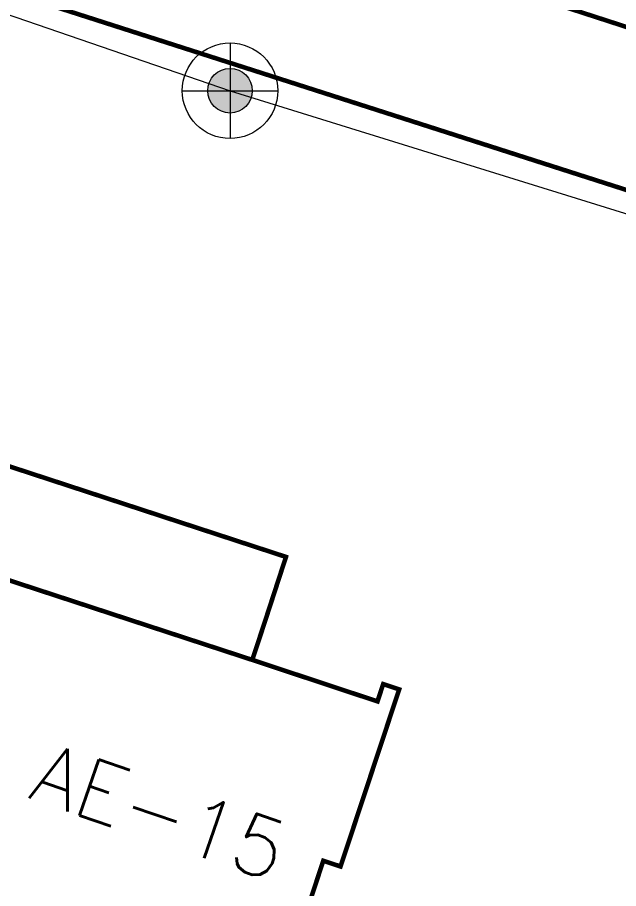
# Model space of a CAD drawing. Header units: inches. Extents: x 350994 to 353538, y 1581369 to 1583842.
# Drawn here: x 351517.57 to 351530.79, y 1583216.54 to 1583235.69 of the extents above; entities that cross this region are included whole.
import ezdxf
from ezdxf.enums import TextEntityAlignment as Align

# ---------------------------------------------------------------- set-up
doc = ezdxf.new("R2010")
doc.units = ezdxf.units.IN
doc.header["$MEASUREMENT"] = 0
doc.linetypes.add('1', pattern=[0])
for name, color, linetype in [('BOUNDARY', 5, 'Continuous'), ('BULDING', 5, '1'), ('EP TF', 5, 'Continuous'), ("ROAD'S", 1, '1')]:
    doc.layers.add(name, color=color, linetype=linetype)
doc.styles.add('ROMANS', font='ROMANS.shx')
doc.styles.get("Standard").update_dxf_attribs({"font": 'arial.ttf'})
doc.linetypes.add('SILT_FENCE', pattern='A,0.5,-0.2,["EP",Standard,S=0.1,R=0,X=-0.1,Y=-0.05],-0.2', length=0.9)

# ---------------------------------------------------------------- blocks, each defined once
blk = doc.blocks.new('EP1')
at = {"layer": 'EP TF', "lineweight": 5}
h = blk.add_hatch(color=252, dxfattribs=at)
edge = h.paths.add_edge_path()
edge.add_arc((351339.771, 1583222.914), 0.49, 0, 360)
at = {"layer": 'EP TF', "color": 252, "lineweight": 5}
for points in [[(351339.771, 1583223.964), (351339.771, 1583221.864)], [(351338.721, 1583222.914), (351340.821, 1583222.914)]]:
    blk.add_lwpolyline(points, dxfattribs=at)
for radius in [1.05, 0.49]:
    blk.add_circle((351339.771, 1583222.914), radius, dxfattribs=at)

msp = doc.modelspace()

# ---------------------------------------------------------------- linework, layer by layer
at = {"layer": 'BOUNDARY', "lineweight": 5, "const_width": 0.1, "elevation": 100.418}
for points in [[(351508.158, 1583215.862), (351509.406, 1583219.631), (351509.786, 1583219.505), (351510.509, 1583221.689), (351510.129, 1583221.815), (351511.417, 1583225.707), (351511.752, 1583225.596), (351511.626, 1583225.217), (351514.379, 1583224.305), (351514.63, 1583225.065), (351515.12, 1583226.569), (351523.474, 1583223.835), (351522.984, 1583222.33), (351522.984, 1583222.33), (351522.733, 1583221.571), (351525.486, 1583220.659), (351525.612, 1583221.039), (351525.963, 1583220.923), (351524.674, 1583217.031), (351524.295, 1583217.156), (351523.572, 1583214.973)], [(351514.379, 1583224.305), (351522.733, 1583221.571)]]:
    msp.add_lwpolyline(points, dxfattribs=at)
at = {"layer": 'EP TF', "color": 252, "linetype": 'SILT_FENCE', "lineweight": 5, "ltscale": 6, "elevation": 98.457}
msp.add_lwpolyline([(351390.184, 1583276.102), (351444.617, 1583258.982), (351470.489, 1583250.813), (351496.968, 1583242.772), (351522.244, 1583234.082), (351548.566, 1583225.918), (351548.566, 1583225.918)], dxfattribs=at)
at = {"layer": "ROAD'S", "lineweight": 5, "const_width": 0.1}
for points in [[(351566.837, 1583288.695), (351587.368, 1583281.612), (351589.749, 1583279.92), (351590.972, 1583277.627), (351589.879, 1583272.789), (351572.923, 1583223.021), (351570.49, 1583222.806), (351567.784, 1583223.345), (351562.174, 1583225.354), (351463.672, 1583257.317), (351394.003, 1583279.224), (351390.857, 1583283.441), (351391.809, 1583287.12), (351391.809, 1583287.12), (351391.95, 1583287.665), (351407.18, 1583340.371), (351411.724, 1583342.339), (351413.567, 1583341.782), (351482.492, 1583317.608), (351515.964, 1583306.247), (351528.201, 1583302.025)], [(351393.06, 1583275.668), (351462.322, 1583253.905), (351560.885, 1583222.306), (351564.853, 1583220.437), (351568.311, 1583218.792), (351570.496, 1583215.695), (351570.496, 1583215.695), (351555.306, 1583169.633)]]:
    msp.add_lwpolyline(points, dxfattribs=at)

# ---------------------------------------------------------------- block references
at = {"layer": 'EP TF', "color": 1, "lineweight": 5}
msp.add_blockref('EP1', (182.473, 11.168, 98.457), dxfattribs=at)

# ---------------------------------------------------------------- texts
at = {"layer": 'BULDING', "color": 0, "linetype": 'Continuous', "lineweight": 9, "style": 'ROMANS'}
msp.add_text('AE-15', height=1.3, rotation=341.0931, dxfattribs=at).set_placement((351520.701, 1583218.232, -8.051), align=Align.MIDDLE_CENTER)

doc.saveas('drawing.dxf')
